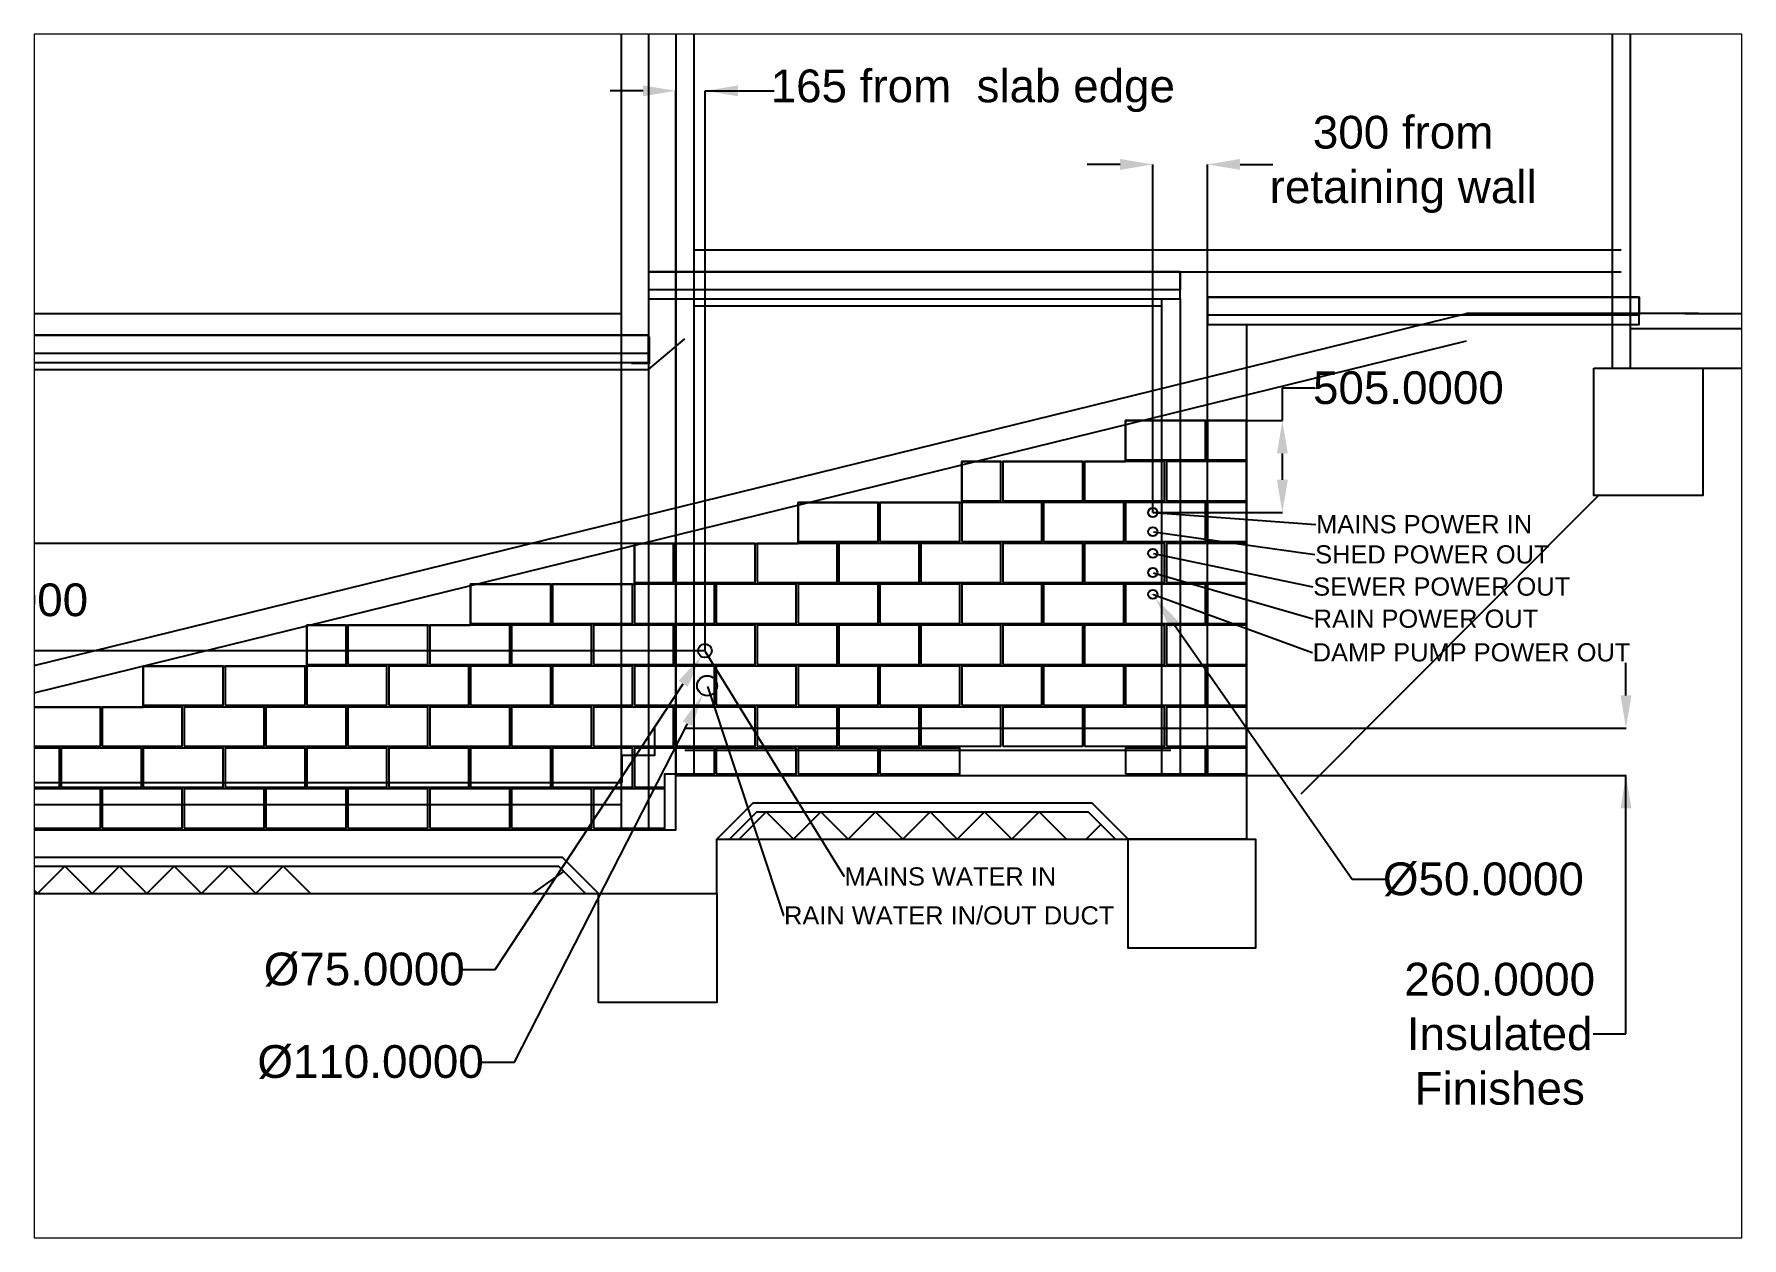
# Paper-space layout 'Layout3' of a CAD drawing. Header units: millimetres. Extents: x -2 to 293, y -2 to 206.
# The model-space entities are those that its viewports show. They can reach past a viewport. Long polylines and large blocks are cut down to what shows.
import ezdxf
from ezdxf import colors
from ezdxf.entities.mleader import LeaderData, LeaderLine
from ezdxf.math import Vec2, Vec3

# ---------------------------------------------------------------- set-up
doc = ezdxf.new("R2010")
doc.units = ezdxf.units.MM
doc.linetypes.add('DASHED', pattern=[19.05, 12.7, -6.35])
for name, color, linetype in [('CHB+00_Dims-GA', 100, 'Continuous'), ('CHB+00_Groundslab', 4, 'Continuous'), ('CHB+00_Levels', 8, 'Continuous'), ('CHB+00_Lintels Over', 9, 'Continuous'), ('CHB+00_Walls-Retaining', 1, 'Continuous'), ('CHB-00_Dims-Foundation', 8, 'Continuous'), ('CHB-00_External GL', 211, 'Continuous'), ('CHB-00_Foundation', 7, 'Continuous'), ('CHB-00_Party Wall Line', 1, 'Continuous'), ('Dimensions', 100, 'Continuous'), ('Internal Walls', 30, 'Continuous'), ('Service Ducts', 241, 'Continuous')]:
    doc.layers.add(name, color=color, linetype=linetype)
doc.styles.get("Standard").update_dxf_attribs({"font": 'arial.ttf'})
doc.dimstyles.get("Standard").update_dxf_attribs({"dimtxt": 180, "dimasz": 180, "dimexe": 0.18, "dimexo": 0.0625, "dimgap": 0.09, "dimtad": 0, "dimtih": 1, "dimtoh": 1, "dimdec": 4, "dimzin": 0, "dimdsep": 46, "dimtxsty": 'Standard', "dimcen": 0.09, "dimadec": 0, "dimazin": 0, "dimtfac": 1, "dimtdec": 4, "dimtofl": 0, "dimtmove": 0, "dimatfit": 3, "dimfxl": 1, "dimtolj": 1, "dimtzin": 0, "dimarcsym": 0})

# ---------------------------------------------------------------- blocks, each defined once
blk = doc.blocks.new('*U2')
at = {"layer": 'CHB+00_Groundslab', "color": 8}
blk.add_lwpolyline([(-150, -75), (0, 75), (150, -75)], dxfattribs=at)
blk = doc.blocks.new('*U1')
at = {"layer": 'CHB+00_Groundslab', "color": 0, "linetype": 'ByBlock', "lineweight": -2}
for p in [(0, 0), (300, 0), (600, 0), (900, 0), (1200, 0), (1500, 0)]:
    blk.add_blockref('*U2', p, dxfattribs=at)
blk = doc.blocks.new('*U30')
at = {"layer": 'CHB+00_Groundslab', "color": 8}
blk.add_lwpolyline([(-150, -75), (0, 75), (150, -75)], dxfattribs=at)
blk = doc.blocks.new('*U29')
at = {"layer": 'CHB+00_Groundslab', "color": 0, "linetype": 'ByBlock', "lineweight": -2}
for p in [(0, 0), (300, 0), (600, 0), (900, 0), (1200, 0), (1500, 0), (1800, 0), (2100, 0), (2400, 0), (2700, 0), (3000, 0), (3300, 0), (3600, 0)]:
    blk.add_blockref('*U30', p, dxfattribs=at)
blk = doc.blocks.new('*D34')
at = {"layer": 'CHB+00_Dims-GA', "color": 0, "lineweight": -2}
for p, q in [((18579.5, 2290), (18579.5, 2470)), ((16078.4, 2110), (18579.7, 2110)), ((16078.4, 1850), (18579.7, 1850)), ((18579.5, 428.9), (18579.5, 1850)), ((18399.5, 428.9), (18579.5, 428.9))]:
    blk.add_line(p, q, dxfattribs=at)
at = {"layer": 'CHB+00_Dims-GA', "color": 0}
for points in [[(18549.5, 2290), (18609.5, 2290), (18579.5, 2110)], [(18609.5, 1670), (18549.5, 1670), (18579.5, 1850)]]:
    blk.add_solid(points, dxfattribs=at)
at = {"layer": 'Defpoints', "color": 0}
for p in [(16078.3, 2110), (18579.5, 2110), (16078.3, 1850)]:
    blk.add_point(p, dxfattribs=at)
at = {"layer": 'CHB+00_Dims-GA', "color": 0, "insert": (17885.3, 428.9), "char_height": 180, "attachment_point": 5}
blk.add_mtext('\\A1;260.0000\\PInsulated\\PFinishes', dxfattribs=at)
blk = doc.blocks.new('*D63')
at = {"layer": 'Defpoints', "color": 0}
for p in [(16493.3, 3801), (16690.7, 3801), (15978.3, 3296)]:
    blk.add_point(p, dxfattribs=at)
at = {"layer": 'Service Ducts', "color": 0, "lineweight": -2}
for p, q in [((16690.7, 3981), (16870.7, 3981)), ((16690.7, 3801), (16690.7, 3981)), ((16493.4, 3801), (16690.9, 3801)), ((16690.7, 3476), (16690.7, 3621)), ((15978.4, 3296), (16690.9, 3296))]:
    blk.add_line(p, q, dxfattribs=at)
at = {"layer": 'Service Ducts', "color": 0}
for points in [[(16720.7, 3621), (16660.7, 3621), (16690.7, 3801)], [(16660.7, 3476), (16720.7, 3476), (16690.7, 3296)]]:
    blk.add_solid(points, dxfattribs=at)
at = {"layer": 'Service Ducts', "color": 0, "insert": (17383.4, 3981), "char_height": 180, "attachment_point": 5}
blk.add_mtext('\\A1;505.0000', dxfattribs=at)
blk = doc.blocks.new('*D64')
at = {"layer": 'Defpoints', "color": 0}
for p in [(9601.1, 3126), (13516.1, 3126), (13516.1, 2536)]:
    blk.add_point(p, dxfattribs=at)
at = {"layer": 'Service Ducts', "color": 0, "lineweight": -2}
for p, q in [((13516.1, 3126), (9600.9, 3126)), ((9601.1, 2946), (9601.1, 2906.6)), ((9601.1, 2716), (9601.1, 2722.6)), ((13516.1, 2536), (9600.9, 2536))]:
    blk.add_line(p, q, dxfattribs=at)
at = {"layer": 'Service Ducts', "color": 0}
for points in [[(9631.1, 2946), (9571.1, 2946), (9601.1, 3126)], [(9571.1, 2716), (9631.1, 2716), (9601.1, 2536)]]:
    blk.add_solid(points, dxfattribs=at)
at = {"layer": 'Service Ducts', "color": 0, "insert": (9601.1, 2814.6), "char_height": 180, "attachment_point": 5}
blk.add_mtext('\\A1;590.0000', dxfattribs=at)
blk = doc.blocks.new('*D65')
at = {"layer": 'Defpoints', "color": 0}
for p in [(13553.4, 2392.4), (13503.2, 2294.5)]:
    blk.add_point(p, dxfattribs=at)
at = {"layer": 'Service Ducts', "color": 0}
for p, q in [((13528.2, 2343.5), (13528.4, 2343.5)), ((13528.3, 2343.4), (13528.3, 2343.5))]:
    blk.add_line(p, q, dxfattribs=at)
at = {"layer": 'Service Ducts', "color": 0, "lineweight": -2}
for p, q in [((12469, 274), (13421.2, 2134.3)), ((12289, 274), (12469, 274))]:
    blk.add_line(p, q, dxfattribs=at)
at = {"layer": 'Service Ducts', "color": 0}
blk.add_solid([(13447.9, 2120.6), (13394.5, 2147.9), (13503.2, 2294.5)], dxfattribs=at)
at = {"layer": 'Service Ducts', "color": 0, "insert": (11678.4, 274), "char_height": 180, "attachment_point": 5}
blk.add_mtext('\\A1;%%c110.0000', dxfattribs=at)
blk = doc.blocks.new('*D66')
at = {"layer": 'Defpoints', "color": 0}
for p in [(13536.7, 2567.3), (13495.6, 2504.6)]:
    blk.add_point(p, dxfattribs=at)
at = {"layer": 'Service Ducts', "color": 0}
for p, q in [((13516.1, 2536), (13516.2, 2536)), ((13516.1, 2535.9), (13516.1, 2536))]:
    blk.add_line(p, q, dxfattribs=at)
at = {"layer": 'Service Ducts', "color": 0, "lineweight": -2}
for p, q in [((12364.1, 782.7), (13396.7, 2354.2)), ((12184.1, 782.7), (12364.1, 782.7))]:
    blk.add_line(p, q, dxfattribs=at)
at = {"layer": 'Service Ducts', "color": 0}
blk.add_solid([(13421.8, 2337.7), (13371.6, 2370.7), (13495.6, 2504.6)], dxfattribs=at)
at = {"layer": 'Service Ducts', "color": 0, "insert": (11643.4, 782.7), "char_height": 180, "attachment_point": 5}
blk.add_mtext('\\A1;%%c75.0000', dxfattribs=at)
blk = doc.blocks.new('*D67')
at = {"layer": 'Defpoints', "color": 0}
for p in [(15964, 2866.4), (15992.6, 2825.5)]:
    blk.add_point(p, dxfattribs=at)
at = {"layer": 'Service Ducts', "color": 0}
for p, q in [((15978.2, 2846), (15978.4, 2846)), ((15978.3, 2845.9), (15978.3, 2846))]:
    blk.add_line(p, q, dxfattribs=at)
at = {"layer": 'Service Ducts', "color": 0, "lineweight": -2}
for p, q in [((17074.9, 1278.4), (16095.8, 2678)), ((17254.9, 1278.4), (17074.9, 1278.4))]:
    blk.add_line(p, q, dxfattribs=at)
at = {"layer": 'Service Ducts', "color": 0}
blk.add_solid([(16120.4, 2695.2), (16071.2, 2660.8), (15992.6, 2825.5)], dxfattribs=at)
at = {"layer": 'Service Ducts', "color": 0, "insert": (17795.6, 1278.4), "char_height": 180, "attachment_point": 5}
blk.add_mtext('\\A1;%%c50.0000', dxfattribs=at)
blk = doc.blocks.new('*D68')
at = {"layer": 'Defpoints', "color": 0}
for p in [(16278.3, 5209.7), (16278.3, 4330), (15978.4, 3296)]:
    blk.add_point(p, dxfattribs=at)
at = {"layer": 'Service Ducts', "color": 0, "lineweight": -2}
for p, q in [((15798.4, 5209.7), (15618.4, 5209.7)), ((15978.4, 3296), (15978.4, 5209.9)), ((16278.3, 4330), (16278.3, 5209.9)), ((16458.3, 5209.7), (16638.3, 5209.7))]:
    blk.add_line(p, q, dxfattribs=at)
at = {"layer": 'Service Ducts', "color": 0}
for points in [[(15798.4, 5179.7), (15798.4, 5239.7), (15978.4, 5209.7)], [(16458.3, 5239.7), (16458.3, 5179.7), (16278.3, 5209.7)]]:
    blk.add_solid(points, dxfattribs=at)
at = {"layer": 'Service Ducts', "color": 0, "insert": (17354.4, 5209.7), "char_height": 180, "attachment_point": 5}
blk.add_mtext('\\A1;300 from\\Pretaining wall', dxfattribs=at)
blk = doc.blocks.new('*D69')
at = {"layer": 'Defpoints', "color": 0}
for p in [(13518.2, 5614.3), (13518.2, 2532.5), (13356.1, 1850)]:
    blk.add_point(p, dxfattribs=at)
at = {"layer": 'Service Ducts', "color": 0, "lineweight": -2}
for p, q in [((13176.1, 5614.3), (12996.1, 5614.3)), ((13356.1, 1850), (13356.1, 5614.5)), ((13518.2, 2532.6), (13518.2, 5614.5)), ((13518.2, 5614.3), (13897.6, 5614.3)), ((13698.2, 5614.3), (13878.2, 5614.3))]:
    blk.add_line(p, q, dxfattribs=at)
at = {"layer": 'Service Ducts', "color": 0}
for points in [[(13176.1, 5584.3), (13176.1, 5644.3), (13356.1, 5614.3)], [(13698.2, 5644.3), (13698.2, 5584.3), (13518.2, 5614.3)]]:
    blk.add_solid(points, dxfattribs=at)
at = {"layer": 'Service Ducts', "color": 0, "insert": (14989, 5614.3), "char_height": 180, "attachment_point": 5}
blk.add_mtext('\\A1;165 from  slab edge', dxfattribs=at)

msp = doc.modelspace()

# ---------------------------------------------------------------- linework, layer by layer
at = {"layer": 'CHB+00_Groundslab'}
for points in [[(6852.64693, 1250.95115), (7037.63728, 1250.95115), (7037.63728, 1550.95115), (13356.14693, 1550.95115), (13356.14693, 1849.95115)], [(13356.14693, 1849.95115), (16493.30777, 1849.95115), (16493.30777, 1499.95115)], [(6852.64693, 900.95115), (7325.63728, 900.95115), (7325.63728, 1200.95115), (7525.63728, 1400.95115), (12731.14693, 1400.95115), (12931.14693, 1200.95115), (13581.14693, 1200.7494), (13581.14693, 1499.95115), (13781.14693, 1699.95115), (15643.30777, 1699.95115), (15843.30777, 1499.95115), (16493.30777, 1499.95115)]]:
    msp.add_lwpolyline(points, dxfattribs=at)
at = {"layer": 'CHB+00_Groundslab', "color": 3, "linetype": 'Continuous'}
msp.add_lwpolyline([(16493.30777, 1499.95115), (15843.30777, 1499.95115), (15643.30777, 1699.95115)], dxfattribs=at)
at = {"layer": 'CHB+00_Groundslab', "color": 8}
for points in [[(13581.14693, 1499.95115), (13651.85761, 1499.95115), (13801.85761, 1649.95115), (15622.5971, 1649.95115), (15772.5971, 1499.95115), (15772.5971, 1499.95115)], [(15611.71609, 1499.95115), (15692.1566, 1580.39165)], [(7396.34796, 1200.95115), (7546.34796, 1350.95115), (12710.43625, 1350.95115), (12860.43625, 1200.95115), (12931.14693, 1200.95115)]]:
    msp.add_lwpolyline(points, dxfattribs=at)
at = {"layer": 'CHB+00_Groundslab', "color": 7}
for points in [[(13581.14693, 1499.95115), (15868.30777, 1499.95115)], [(7325.63728, 1200.95115), (12931.14693, 1200.95115)]]:
    msp.add_lwpolyline(points, dxfattribs=at)
at = {"layer": 'CHB+00_Groundslab', "color": 8, "linetype": 'Continuous'}
msp.add_lwpolyline([(12569.44135, 1200.95115), (12739.9388, 1321.4486)], dxfattribs=at)
at = {"layer": 'CHB+00_Levels', "linetype": 'Continuous'}
msp.add_line((16128.30777, 4619.95115), (18552.86378, 4619.95115), dxfattribs=at)
for points in [[(13456.14693, 4739.95115), (18552.86378, 4739.95115)], [(13456.14693, 4432.45115), (16028.30777, 4432.45115)], [(7110.13728, 4389.98717), (13056.16622, 4389.98717)], [(13056.16622, 4082.48717), (13206.14693, 4082.48717), (13406.14693, 4250.30709)], [(7117.63728, 4082.48717), (13056.16622, 4082.48717)], [(13061.30595, 1810.95115), (13061.30595, 1960.95115), (13240.06898, 1960.95115), (13240.06898, 2110.95115)], [(13406.14693, 2110.95115), (16078.30777, 2110.95115)], [(13406.14693, 1989.95115), (16078.30777, 1989.95115)], [(7067.64693, 1810.95115), (13056.14693, 1810.95115)], [(7067.64693, 1690.95115), (13056.14693, 1690.95115)]]:
    msp.add_lwpolyline(points, dxfattribs=at)
at = {"layer": 'CHB+00_Levels', "color": 3, "linetype": 'Continuous'}
msp.add_lwpolyline([(18902.86378, 4389.95115), (20344.53682, 4389.95115)], dxfattribs=at)
at = {"layer": 'CHB+00_Lintels Over', "linetype": 'Continuous'}
for points in [[(13206.14693, 4469.95115), (16128.30777, 4469.95115), (16128.30777, 4619.95115), (13206.14693, 4619.95115)], [(16278.30777, 4329.95115), (18652.86378, 4329.95115), (18652.86378, 4479.95115), (16278.30777, 4479.95115)], [(16278.30777, 4479.95115), (18652.86378, 4479.95115), (18652.86378, 4379.95115), (16278.30777, 4379.95115)], [(6927.63728, 4119.98717), (13206.16622, 4119.98717), (13206.16622, 4269.98717), (6927.63728, 4269.98717)], [(6927.63728, 4269.98717), (13206.16622, 4269.98717), (13206.16622, 4169.98717), (6927.63728, 4169.98717)]]:
    msp.add_lwpolyline(points, close=True, dxfattribs=at)
msp.add_lwpolyline([(13206.14693, 4619.95115), (16128.30777, 4619.95115), (16128.30777, 4519.95115), (13206.14693, 4519.95115)], dxfattribs=at)
at = {"layer": 'CHB+00_Lintels Over', "color": 1, "linetype": 'Continuous'}
msp.add_lwpolyline([(13112.16622, 4116.98717), (13212.16622, 4116.98717), (13212.16622, 4260.98717)], dxfattribs=at)
at = {"layer": 'CHB+00_Walls-Retaining'}
msp.add_lwpolyline([(16493.30777, 1849.95115), (16278.30777, 1849.95115), (16278.30777, 4329.95115), (16493.30777, 4329.95115)], close=True, dxfattribs=at)
at = {"layer": 'CHB+00_Walls-Retaining', "linetype": 'DASHED'}
msp.add_lwpolyline([(7503.30777, 1550.95115), (7503.30777, 1775.95115), (8403.30777, 1775.95115), (8403.30777, 2000.95115), (9528.30777, 2000.95115), (9528.30777, 2225.95115), (10428.30777, 2225.95115), (10428.30777, 2450.95115), (11328.30777, 2450.95115), (11328.30777, 2675.95115), (12228.30777, 2675.95115), (12228.30777, 2900.95115), (13128.30777, 2900.95115), (13128.30777, 3125.95115), (14028.30777, 3125.95115), (14028.30777, 3350.95115), (14928.30777, 3350.95115), (14928.30777, 3575.95115), (15828.30777, 3575.95115), (15828.30777, 3800.95115), (16493.30777, 3800.95115), (16493.30777, 1849.95115)], dxfattribs=at)
at = {"layer": 'CHB-00_Dims-Foundation', "color": 252, "linetype": 'Continuous'}
for p, q in [((18502.86378, 8217.84418), (18502.86378, 4089.95115)), ((18602.86378, 8217.84418), (18602.86378, 4089.95115))]:
    msp.add_line(p, q, dxfattribs=at)
at = {"layer": 'CHB-00_External GL', "linetype": 'DASHED'}
for points in [[(5095.14693, 1289.95115), (17702.86378, 4389.95115)], [(18977.86378, 4389.95115), (17702.86378, 4389.95115)]]:
    msp.add_lwpolyline(points, dxfattribs=at)
at = {"layer": 'CHB-00_Foundation', "linetype": 'Continuous'}
msp.add_lwpolyline([(18602.86378, 4089.95115), (20002.86378, 4089.95115), (20002.86378, 4304.95115), (18602.86378, 4304.95115)], close=True, dxfattribs=at)
at = {"layer": 'CHB-00_Foundation'}
for points in [[(18402.86378, 4089.95115), (19002.86378, 4089.95115), (19002.86378, 3389.50715), (18402.86378, 3389.50715)], [(15843.30777, 1499.95115), (16543.30777, 1499.95115), (16543.30777, 899.95115), (15843.30777, 899.95115)], [(12931.14693, 1200.95115), (13581.14693, 1200.7494), (13581.14693, 600.95115), (12931.14693, 600.95115)]]:
    msp.add_lwpolyline(points, close=True, dxfattribs=at)
at = {"layer": 'CHB-00_Party Wall Line', "color": 252, "linetype": 'Continuous'}
for points in [[(15828.30777, 3585.95115), (16268.30777, 3585.95115), (16268.30777, 3800.95115), (15828.30777, 3800.95115)], [(16278.30777, 3585.95115), (16493.30777, 3585.95115), (16493.30777, 3800.95115), (16278.30777, 3800.95115)], [(14928.30777, 3360.95115), (15143.30777, 3360.95115), (15143.30777, 3575.95115), (14928.30777, 3575.95115)], [(15153.30777, 3360.95115), (15593.30777, 3360.95115), (15593.30777, 3575.95115), (15153.30777, 3575.95115)], [(15603.30777, 3360.95115), (16043.30777, 3360.95115), (16043.30777, 3575.95115), (15603.30777, 3575.95115)], [(16053.30777, 3360.95115), (16493.30777, 3360.95115), (16493.30777, 3575.95115), (16053.30777, 3575.95115)], [(14028.30777, 3135.95115), (14468.30777, 3135.95115), (14468.30777, 3350.95115), (14028.30777, 3350.95115)], [(14478.30777, 3135.95115), (14918.30777, 3135.95115), (14918.30777, 3350.95115), (14478.30777, 3350.95115)], [(14928.30777, 3135.95115), (15368.30777, 3135.95115), (15368.30777, 3350.95115), (14928.30777, 3350.95115)], [(15378.30777, 3135.95115), (15818.30777, 3135.95115), (15818.30777, 3350.95115), (15378.30777, 3350.95115)], [(15828.30777, 3135.95115), (16268.30777, 3135.95115), (16268.30777, 3350.95115), (15828.30777, 3350.95115)], [(16278.30777, 3135.95115), (16493.30777, 3135.95115), (16493.30777, 3350.95115), (16278.30777, 3350.95115)], [(13128.30777, 2910.95115), (13343.30777, 2910.95115), (13343.30777, 3125.95115), (13128.30777, 3125.95115)], [(13353.30777, 2910.95115), (13793.30777, 2910.95115), (13793.30777, 3125.95115), (13353.30777, 3125.95115)], [(13803.30777, 2910.95115), (14243.30777, 2910.95115), (14243.30777, 3125.95115), (13803.30777, 3125.95115)], [(14253.30777, 2910.95115), (14693.30777, 2910.95115), (14693.30777, 3125.95115), (14253.30777, 3125.95115)], [(14703.30777, 2910.95115), (15143.30777, 2910.95115), (15143.30777, 3125.95115), (14703.30777, 3125.95115)], [(15153.30777, 2910.95115), (15593.30777, 2910.95115), (15593.30777, 3125.95115), (15153.30777, 3125.95115)], [(15603.30777, 2910.95115), (16043.30777, 2910.95115), (16043.30777, 3125.95115), (15603.30777, 3125.95115)], [(16053.30777, 2910.95115), (16493.30777, 2910.95115), (16493.30777, 3125.95115), (16053.30777, 3125.95115)], [(12228.30777, 2685.95115), (12668.30777, 2685.95115), (12668.30777, 2900.95115), (12228.30777, 2900.95115)], [(12678.30777, 2685.95115), (13118.30777, 2685.95115), (13118.30777, 2900.95115), (12678.30777, 2900.95115)], [(13128.30777, 2685.95115), (13568.30777, 2685.95115), (13568.30777, 2900.95115), (13128.30777, 2900.95115)], [(13578.30777, 2685.95115), (14018.30777, 2685.95115), (14018.30777, 2900.95115), (13578.30777, 2900.95115)], [(14028.30777, 2685.95115), (14468.30777, 2685.95115), (14468.30777, 2900.95115), (14028.30777, 2900.95115)], [(14478.30777, 2685.95115), (14918.30777, 2685.95115), (14918.30777, 2900.95115), (14478.30777, 2900.95115)], [(14928.30777, 2685.95115), (15368.30777, 2685.95115), (15368.30777, 2900.95115), (14928.30777, 2900.95115)], [(15378.30777, 2685.95115), (15818.30777, 2685.95115), (15818.30777, 2900.95115), (15378.30777, 2900.95115)], [(15828.30777, 2685.95115), (16268.30777, 2685.95115), (16268.30777, 2900.95115), (15828.30777, 2900.95115)], [(16278.30777, 2685.95115), (16493.30777, 2685.95115), (16493.30777, 2900.95115), (16278.30777, 2900.95115)], [(11328.30777, 2460.95115), (11543.30777, 2460.95115), (11543.30777, 2675.95115), (11328.30777, 2675.95115)], [(11553.30777, 2460.95115), (11993.30777, 2460.95115), (11993.30777, 2675.95115), (11553.30777, 2675.95115)], [(12003.30777, 2460.95115), (12443.30777, 2460.95115), (12443.30777, 2675.95115), (12003.30777, 2675.95115)], [(12453.30777, 2460.95115), (12893.30777, 2460.95115), (12893.30777, 2675.95115), (12453.30777, 2675.95115)], [(12903.30777, 2460.95115), (13343.30777, 2460.95115), (13343.30777, 2675.95115), (12903.30777, 2675.95115)], [(13353.30777, 2460.95115), (13793.30777, 2460.95115), (13793.30777, 2675.95115), (13353.30777, 2675.95115)], [(13803.30777, 2460.95115), (14243.30777, 2460.95115), (14243.30777, 2675.95115), (13803.30777, 2675.95115)], [(14253.30777, 2460.95115), (14693.30777, 2460.95115), (14693.30777, 2675.95115), (14253.30777, 2675.95115)], [(14703.30777, 2460.95115), (15143.30777, 2460.95115), (15143.30777, 2675.95115), (14703.30777, 2675.95115)], [(15153.30777, 2460.95115), (15593.30777, 2460.95115), (15593.30777, 2675.95115), (15153.30777, 2675.95115)], [(15603.30777, 2460.95115), (16043.30777, 2460.95115), (16043.30777, 2675.95115), (15603.30777, 2675.95115)], [(16053.30777, 2460.95115), (16493.30777, 2460.95115), (16493.30777, 2675.95115), (16053.30777, 2675.95115)], [(10428.30777, 2235.95115), (10868.30777, 2235.95115), (10868.30777, 2450.95115), (10428.30777, 2450.95115)], [(10878.30777, 2235.95115), (11318.30777, 2235.95115), (11318.30777, 2450.95115), (10878.30777, 2450.95115)], [(11328.30777, 2235.95115), (11768.30777, 2235.95115), (11768.30777, 2450.95115), (11328.30777, 2450.95115)], [(11778.30777, 2235.95115), (12218.30777, 2235.95115), (12218.30777, 2450.95115), (11778.30777, 2450.95115)], [(12228.30777, 2235.95115), (12668.30777, 2235.95115), (12668.30777, 2450.95115), (12228.30777, 2450.95115)], [(12678.30777, 2235.95115), (13118.30777, 2235.95115), (13118.30777, 2450.95115), (12678.30777, 2450.95115)], [(13128.30777, 2235.95115), (13568.30777, 2235.95115), (13568.30777, 2450.95115), (13128.30777, 2450.95115)], [(13578.30777, 2235.95115), (14018.30777, 2235.95115), (14018.30777, 2450.95115), (13578.30777, 2450.95115)], [(14028.30777, 2235.95115), (14468.30777, 2235.95115), (14468.30777, 2450.95115), (14028.30777, 2450.95115)], [(14478.30777, 2235.95115), (14918.30777, 2235.95115), (14918.30777, 2450.95115), (14478.30777, 2450.95115)], [(14928.30777, 2235.95115), (15368.30777, 2235.95115), (15368.30777, 2450.95115), (14928.30777, 2450.95115)], [(15378.30777, 2235.95115), (15818.30777, 2235.95115), (15818.30777, 2450.95115), (15378.30777, 2450.95115)], [(15828.30777, 2235.95115), (16268.30777, 2235.95115), (16268.30777, 2450.95115), (15828.30777, 2450.95115)], [(16278.30777, 2235.95115), (16493.30777, 2235.95115), (16493.30777, 2450.95115), (16278.30777, 2450.95115)], [(9753.30777, 2010.95115), (10193.30777, 2010.95115), (10193.30777, 2225.95115), (9753.30777, 2225.95115)], [(10203.30777, 2010.95115), (10643.30777, 2010.95115), (10643.30777, 2225.95115), (10203.30777, 2225.95115)], [(10653.30777, 2010.95115), (11093.30777, 2010.95115), (11093.30777, 2225.95115), (10653.30777, 2225.95115)], [(11103.30777, 2010.95115), (11543.30777, 2010.95115), (11543.30777, 2225.95115), (11103.30777, 2225.95115)], [(11553.30777, 2010.95115), (11993.30777, 2010.95115), (11993.30777, 2225.95115), (11553.30777, 2225.95115)], [(12003.30777, 2010.95115), (12443.30777, 2010.95115), (12443.30777, 2225.95115), (12003.30777, 2225.95115)], [(12453.30777, 2010.95115), (12893.30777, 2010.95115), (12893.30777, 2225.95115), (12453.30777, 2225.95115)], [(12903.30777, 2010.95115), (13343.30777, 2010.95115), (13343.30777, 2225.95115), (12903.30777, 2225.95115)], [(13353.30777, 2010.95115), (13793.30777, 2010.95115), (13793.30777, 2225.95115), (13353.30777, 2225.95115)], [(13803.30777, 2010.95115), (14243.30777, 2010.95115), (14243.30777, 2225.95115), (13803.30777, 2225.95115)], [(14253.30777, 2010.95115), (14693.30777, 2010.95115), (14693.30777, 2225.95115), (14253.30777, 2225.95115)], [(14703.30777, 2010.95115), (15143.30777, 2010.95115), (15143.30777, 2225.95115), (14703.30777, 2225.95115)], [(15153.30777, 2010.95115), (15593.30777, 2010.95115), (15593.30777, 2225.95115), (15153.30777, 2225.95115)], [(15603.30777, 2010.95115), (16043.30777, 2010.95115), (16043.30777, 2225.95115), (15603.30777, 2225.95115)], [(16053.30777, 2010.95115), (16493.30777, 2010.95115), (16493.30777, 2225.95115), (16053.30777, 2225.95115)], [(9528.30777, 1785.95115), (9968.30777, 1785.95115), (9968.30777, 2000.95115), (9528.30777, 2000.95115)], [(9978.30777, 1785.95115), (10418.30777, 1785.95115), (10418.30777, 2000.95115), (9978.30777, 2000.95115)], [(10428.30777, 1785.95115), (10868.30777, 1785.95115), (10868.30777, 2000.95115), (10428.30777, 2000.95115)], [(10878.30777, 1785.95115), (11318.30777, 1785.95115), (11318.30777, 2000.95115), (10878.30777, 2000.95115)], [(11328.30777, 1785.95115), (11768.30777, 1785.95115), (11768.30777, 2000.95115), (11328.30777, 2000.95115)], [(11778.30777, 1785.95115), (12218.30777, 1785.95115), (12218.30777, 2000.95115), (11778.30777, 2000.95115)], [(12228.30777, 1785.95115), (12668.30777, 1785.95115), (12668.30777, 2000.95115), (12228.30777, 2000.95115)], [(12678.30777, 1785.95115), (13118.30777, 1785.95115), (13118.30777, 2000.95115), (12678.30777, 2000.95115)], [(13128.30777, 1785.95115), (13296.14693, 1785.95115), (13296.14693, 1859.95115), (13568.30777, 1859.95115), (13568.30777, 2000.95115), (13128.30777, 2000.95115)], [(13578.30777, 1859.95115), (14018.30777, 1859.95115), (14018.30777, 2000.95115), (13578.30777, 2000.95115)], [(14028.30777, 1859.95115), (14468.30777, 1859.95115), (14468.30777, 2000.95115), (14028.30777, 2000.95115)], [(14478.30777, 1859.95115), (14918.30777, 1859.95115), (14918.30777, 2000.95115), (14478.30777, 2000.95115)], [(15828.30777, 1859.95115), (16268.30777, 1859.95115), (16268.30777, 2000.95115), (15828.30777, 2000.95115)], [(16278.30777, 1859.95115), (16493.30777, 1859.95115), (16493.30777, 2000.95115), (16278.30777, 2000.95115)], [(9753.30777, 1560.95115), (10193.30777, 1560.95115), (10193.30777, 1775.95115), (9753.30777, 1775.95115)], [(10203.30777, 1560.95115), (10643.30777, 1560.95115), (10643.30777, 1775.95115), (10203.30777, 1775.95115)], [(10653.30777, 1560.95115), (11093.30777, 1560.95115), (11093.30777, 1775.95115), (10653.30777, 1775.95115)], [(11103.30777, 1560.95115), (11543.30777, 1560.95115), (11543.30777, 1775.95115), (11103.30777, 1775.95115)], [(11553.30777, 1560.95115), (11993.30777, 1560.95115), (11993.30777, 1775.95115), (11553.30777, 1775.95115)], [(12003.30777, 1560.95115), (12443.30777, 1560.95115), (12443.30777, 1775.95115), (12003.30777, 1775.95115)], [(12453.30777, 1560.95115), (12893.30777, 1560.95115), (12893.30777, 1775.95115), (12453.30777, 1775.95115)], [(12903.30777, 1560.95115), (13296.14693, 1560.95115), (13296.14693, 1775.95115), (12903.30777, 1775.95115)]]:
    msp.add_lwpolyline(points, close=True, dxfattribs=at)
at = {"layer": 'Defpoints', "linetype": 'Continuous'}
msp.add_line((16793.30777, 1749.95115), (18427.86378, 3389.50715), dxfattribs=at)
msp.add_lwpolyline([(5095.14693, 1139.95115), (17702.86378, 4239.95115)], dxfattribs=at)
at = {"layer": 'Internal Walls', "linetype": 'Continuous'}
for p, q in [((13056.14693, 6705.45041), (13056.14693, 1550.95115)), ((13206.14693, 6705.45041), (13206.14693, 1550.95115)), ((13356.14693, 6705.45041), (13356.14693, 1849.95115)), ((13456.14693, 6705.45041), (13456.14693, 1849.95115))]:
    msp.add_line(p, q, dxfattribs=at)
at = {"layer": 'Internal Walls'}
msp.add_lwpolyline([(16128.30777, 1849.95115), (16028.30777, 1849.95115), (16028.30777, 4469.95115), (16128.30777, 4469.95115)], close=True, dxfattribs=at)
at = {"layer": 'Service Ducts'}
for centre, radius in [((15978.30777, 3295.95115), 25), ((15978.30777, 3190.95115), 25), ((15978.30777, 3070.95115), 25), ((15978.30777, 2965.95115), 25), ((15978.30777, 2845.95115), 25), ((13516.14693, 2535.95115), 37.5), ((13528.30777, 2343.45115), 55)]:
    msp.add_circle(centre, radius, dxfattribs=at)

# ---------------------------------------------------------------- block references
at = {"layer": 'CHB+00_Groundslab', "color": 8}
for name, p in [('*U1', (13853.71609, 1574.95115)), ('*U29', (7598.20645, 1275.95115))]:
    msp.add_blockref(name, p, dxfattribs=at)

# ---------------------------------------------------------------- dimensions: what is measured, and where the dimension line sits
at = {"layer": 'CHB+00_Dims-GA'}
dim = msp.add_linear_dim(base=(18579.50343, 2109.95115), p1=(16078.30777, 1849.95115), p2=(16078.30777, 2109.95115), angle=90, text='<>\\XInsulated\\PFinishes', dimstyle='Standard', dxfattribs=at)
dim.commit()
dim.dimension.update_dxf_attribs({"geometry": '*D34', "text_midpoint": (17885.33343, 428.93014), "dimtype": 160})
at = {"layer": 'Service Ducts'}
dim = msp.add_linear_dim(base=(13518.18238, 5614.29113), p1=(13356.14693, 1849.95115), p2=(13518.18238, 2532.54548), text='165 from  slab edge', dimstyle='Standard', dxfattribs=at)
dim.commit()
dim.dimension.update_dxf_attribs({"geometry": '*D69', "text_midpoint": (14989.04246, 5614.29113), "dimtype": 160})
dim = msp.add_linear_dim(base=(16278.30777, 5209.67933), p1=(15978.37027, 3295.95115), p2=(16278.30777, 4329.95115), text='300 from\\Pretaining wall', dimstyle='Standard', dxfattribs=at)
dim.commit()
dim.dimension.update_dxf_attribs({"geometry": '*D68', "text_midpoint": (17354.43777, 5209.67933)})
dim = msp.add_linear_dim(base=(16690.72575, 3800.95115), p1=(15978.30777, 3295.95115), p2=(16493.30777, 3800.95115), angle=90, dimstyle='Standard', dxfattribs=at)
dim.commit()
dim.dimension.update_dxf_attribs({"geometry": '*D63', "text_midpoint": (17383.36575, 3980.95115)})
dim = msp.add_linear_dim(base=(9601.05854, 3125.95115), p1=(13516.14693, 2535.95115), p2=(13516.14693, 3125.95115), angle=90, dimstyle='Standard', dxfattribs=at)
dim.commit()
dim.dimension.update_dxf_attribs({"geometry": '*D64', "text_midpoint": (9601.05854, 2814.62636), "dimtype": 160})
for p1, p2, picture, middle in [((15963.9774, 2866.43628), (15992.63815, 2825.46603), '*D67', (17795.63414, 1278.36364)), ((13536.74023, 2567.29068), (13495.55363, 2504.61162), '*D66', (11643.38528, 782.73817)), ((13553.36911, 2392.4096), (13503.24644, 2294.49271), '*D65', (11678.43305, 274.03249))]:
    dim = msp.add_diameter_dim_2p(p1=p1, p2=p2, dimstyle='Standard', dxfattribs=at)
    dim.commit()
    dim.dimension.update_dxf_attribs({"geometry": picture, "text_midpoint": middle, "dimtype": 163})

# ---------------------------------------------------------------- leaders
ml = msp.add_multileader_mtext('Standard', dxfattribs=at)
ml.set_content('MAINS POWER IN')
ml.set_leader_properties()
ml.build(insert=Vec2(0, 0))
ml.multileader.update_dxf_attribs({"text_right_attachment_type": 6, "dogleg_length": 0.36})
ctx = ml.context
ctx.base_point, ctx.char_height = Vec3(-108.44571, 236.9504), 100
ctx.right_attachment = 6
notes = []
notes.append((ctx, [(0, (1, 1, 0), (16873.85329, 3230.75961), (1, 0), 0.36, [(0, [(15978.37027, 3295.95115)], 0, [])])]))
ctx.mtext.insert = Vec3(16876.21329, 3281.60961)
ml = msp.add_multileader_mtext('Standard', dxfattribs=at)
ml.set_content('SHED POWER OUT')
ml.set_leader_properties()
ml.build(insert=Vec2(0, 0))
ml.multileader.update_dxf_attribs({"text_right_attachment_type": 6, "dogleg_length": 0.36})
ctx = ml.context
ctx.base_point, ctx.char_height = Vec3(16868.85623, 3064.6907), 100
ctx.right_attachment = 6
notes.append((ctx, [(0, (1, 1, 0), (16868.49623, 3064.6907), (1, 0), 0.36, [(0, [(15978.30777, 3190.95115)], 0, [])])]))
ctx.mtext.insert = Vec3(16870.85623, 3115.5407)
ml = msp.add_multileader_mtext('Standard', dxfattribs=at)
ml.set_content('SEWER POWER OUT')
ml.set_leader_properties()
ml.build(insert=Vec2(0, 0))
ml.multileader.update_dxf_attribs({"text_right_attachment_type": 6, "dogleg_length": 0.36})
ctx = ml.context
ctx.base_point, ctx.char_height = Vec3(1215.55794, 333.18715), 100
ctx.right_attachment = 6
notes.append((ctx, [(0, (1, 1, 0), (16857.78211, 2887.90768), (1, 0), 0.36, [(0, [(15978.30777, 3070.95115)], 0, [])])]))
ctx.mtext.insert = Vec3(16860.14211, 2938.75768)
ml = msp.add_multileader_mtext('Standard', dxfattribs=at)
ml.set_content('RAIN POWER OUT')
ml.set_leader_properties()
ml.build(insert=Vec2(0, 0))
ml.multileader.update_dxf_attribs({"text_right_attachment_type": 6, "dogleg_length": 0.36})
ctx = ml.context
ctx.base_point, ctx.char_height = Vec3(1024.7477, 402.89038), 100
ctx.right_attachment = 6
notes.append((ctx, [(0, (1, 1, 0), (16860.46064, 2711.12466), (1, 0), 0.36, [(0, [(15978.30777, 2965.95115)], 0, [])])]))
ctx.mtext.insert = Vec3(16862.82064, 2761.97466)
ml = msp.add_multileader_mtext('Standard', dxfattribs=at)
ml.set_content('DAMP PUMP POWER OUT')
ml.set_leader_properties()
ml.build(insert=Vec2(0, 0))
ml.multileader.update_dxf_attribs({"text_right_attachment_type": 6, "dogleg_length": 0.36})
ctx = ml.context
ctx.base_point, ctx.char_height = Vec3(1500.02431, 496.02436), 100
ctx.right_attachment = 6
notes.append((ctx, [(0, (1, 1, 0), (16855.10358, 2526.30604), (1, 0), 0.36, [(0, [(15978.30777, 2845.95115)], 0, [])])]))
ctx.mtext.insert = Vec3(16857.46358, 2577.15604)
ml = msp.add_multileader_mtext('Standard', dxfattribs=at)
ml.set_content('MAINS WATER IN')
ml.set_leader_properties()
ml.build(insert=Vec2(0, 0))
ml.multileader.update_dxf_attribs({"text_right_attachment_type": 6, "dogleg_length": 0.36})
ctx = ml.context
ctx.base_point, ctx.char_height = Vec3(313.09079, 485.84276), 100
ctx.right_attachment = 6
notes.append((ctx, [(0, (1, 1, 0), (14281.03562, 1294.18194), (1, 0), 0.36, [(0, [(13516.08443, 2535.95115)], 0, [])])]))
ctx.mtext.insert = Vec3(14283.39562, 1345.03194)
ml = msp.add_multileader_mtext('Standard', dxfattribs=at)
ml.set_content('RAIN WATER IN/OUT DUCT')
ml.set_leader_properties()
ml.build(insert=Vec2(0, 0))
ml.multileader.update_dxf_attribs({"text_right_attachment_type": 6, "dogleg_length": 0.36})
ctx = ml.context
ctx.base_point, ctx.char_height = Vec3(640.45299, 580.97923), 100
ctx.right_attachment = 6
notes.append((ctx, [(0, (1, 1, 0), (13948.89782, 1079.89949), (1, 0), 0.36, [(0, [(13528.30777, 2343.45115)], 0, [])])]))
ctx.mtext.insert = Vec3(13951.25782, 1130.74949)
for ctx, leaders in notes:
    for number, flags, end, landing, length, lines in leaders:
        leader = LeaderData()
        leader.index, (leader.has_last_leader_line, leader.has_dogleg_vector, leader.attachment_direction) = number, flags
        leader.last_leader_point, leader.dogleg_vector, leader.dogleg_length = Vec3(end), Vec3(landing), length
        for number, points, colour, breaks in lines:
            line = LeaderLine()
            line.index, line.vertices, line.color, line.breaks = number, Vec3.list(points), colors.encode_raw_color(colour), breaks
            leader.lines.append(line)
        ctx.leaders.append(leader)

psp = doc.layouts.new('Layout3')

# ---------------------------------------------------------------- viewports
at = {"layer": 'Dimensions'}
psp.add_viewport(center=(145.325, 101.825), size=(294.9, 207.9), view_center_point=(14522.68042, 2616.87579), view_height=6618.0837046, dxfattribs=at)

doc.saveas('drawing.dxf')
